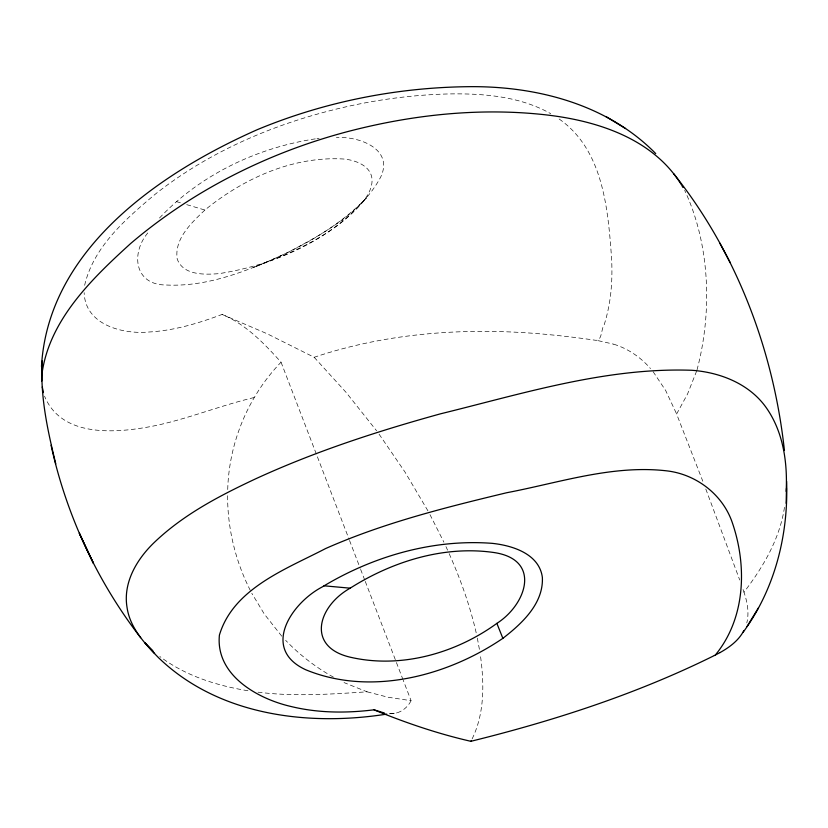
<?xml version="1.0" encoding="UTF-8"?>
<svg xmlns="http://www.w3.org/2000/svg" width="828" height="828" viewBox="0 0 828 828"><rect width="100%" height="100%" fill="white"/><g stroke="black" fill="none" stroke-linecap="round" stroke-linejoin="round"><path stroke-width="0.62" stroke-dasharray="4.14 3.1" d="M227.721 489.534C229.004 442.39 248.296 396.146 281.054 362.198C264.132 343.423 245.864 324.307 222.101 314.423C198.71 323.241 174.346 330.548 149.247 331.987C122.689 334.553 85.077 324.835 84.156 292.646M784.468 507.326C779.779 538.945 763.105 567.149 743.979 592.196C747.332 601.997 749.35 612.699 746.794 622.925M84.642 285.298C93.564 246.703 125.69 219.078 154.66 194.673C195.543 162.153 242.832 138.328 292.253 121.799C343.061 104.908 396.343 95.085 449.914 93.916C484.245 93.398 520.232 96.472 550.734 113.674M697 369.961C712.37 312.146 710.196 244.84 684.663 190.337M696.669 370.965L687.519 394.076L676.6 414.021L702.796 481.192M222.101 314.423L267.227 333.787L314.174 357.282C390.919 331.5 473.347 326.853 553.466 335.092C567.542 336.478 581.587 338.228 595.58 340.277C602.194 341.353 601.045 328.757 604.223 324.659C606.81 316.41 608.715 307.954 609.977 299.405C611.933 285.971 612.254 272.35 611.623 258.802C607.959 208.408 603.291 148.719 557.627 117.949M472.126 738.897C484.794 713.043 484.245 682.914 480.354 655.041M411.009 700.809C406.952 708.851 398.32 714.605 389.119 713.601M147.767 232.968C130.689 253.347 134.426 284.894 165.828 284.987C208.294 287.202 249.073 270.259 286.943 252.902C322.227 234.231 361.236 213.624 380.694 177.057C394.221 148.729 358.296 135.958 336.406 137.603M159.514 218.002C200.314 174.687 257.415 147.519 315.903 138.773M204.899 210.033C191.62 222.691 174.087 238.806 177.213 259.009C183.143 275.527 204.702 274.761 219.078 273.633C274.068 265.012 329.772 240.71 366.545 197.83C335.361 230.018 294.602 250.956 253.44 267.465C293.712 252.054 336.261 234.438 364.237 200.159C368.305 194.487 371.907 187.977 372.072 180.825C372.258 166.138 355.667 159.99 343.423 159.007C292.936 156.037 243.339 178.537 204.899 210.033L186.31 204.526M254.165 397.523C220.051 405.585 187.459 419.134 153.066 426.099C116.427 433.199 61.769 438.022 44.546 396.188M389.253 713.808L396.778 712.898M316.979 138.659L319.132 138.421M258.025 692.177C294.23 696.731 330.838 694.206 367.083 691.815L344.044 682.582M598.251 340.681L613.693 344.189M247.924 690.738C216.667 685.646 185.368 675.751 159.825 656.5M176.405 201.597L181.353 203.057M367.156 691.835L388.094 697.248L411.081 700.674L403.215 680.202M613.817 344.231C628.048 348.64 640.758 357.344 650.487 368.563M333.456 677.149C315.789 667.389 299.632 654.917 285.66 640.344M314.174 357.282L346.052 392.358L376.605 430.798M281.758 636.173L264.329 614.086L251.815 593.303M653.106 371.658L665.691 390.568L676.352 413.389M379.058 434.141L404.954 471.981L428.035 511.021M429.991 514.633L443.891 542.185M250.294 590.395C235.4 561.032 227.441 528.14 227.607 495.206M445.961 546.615L447.586 550.154M449.169 553.684C460.647 579.559 470.263 606.365 476.462 634.031M705.808 489.027L739.725 579.993M281.054 362.198L349.074 539.266M349.53 540.467L360.18 568.174M360.635 569.385L364.806 580.221M365.272 581.422L402.75 678.991M743.068 589.536L743.979 592.196M342.057 219.71L342.564 221.687M477.342 638.14L479.919 652.133"/><path stroke-width="1.24" d="M786.6 481.316C788.535 534.546 774.987 588.78 743.254 632.074M786.134 503.32L786.476 488.344M41.762 380.994L42.249 360.967C39.961 395.722 47.589 430.332 55.776 463.887M786.176 491.387C787.583 462.707 783.35 432.433 766.718 408.359C750.002 384.057 720.422 372.321 691.835 370.282C606.272 367.249 522.841 393.631 440.61 413.793C377.682 431.181 315.323 451.395 255.924 478.698C219.906 495.568 183.878 514.281 154.836 541.926C137.22 558.59 122.803 582.312 127.046 607.483C129.975 627.831 144.724 643.522 158.448 657.618C218.199 715.371 307.643 726.58 386.738 714.109M41.472 366.566C48.086 249.331 159.4 173.011 257.415 129.613C323.903 102.01 395.763 87.571 467.727 86.692C535.478 85.729 607.048 103.935 655.724 153.594M41.855 374.66C48.976 320.084 91.908 278.726 130.679 243.494C192.8 190.533 267.475 152.994 346.207 131.973C410.181 115.082 477.197 107.537 543.178 114.564C595.177 120.091 652.298 137.727 681.32 184.634M715.299 655.062C745.397 618.588 747.218 566.642 732.573 523.451C723.341 495.216 697.104 474.806 667.917 470.997C613.434 464.311 559.707 482.652 506.757 492.722C445.319 507.492 383.499 522.923 325.539 548.581C286.302 569.064 233.382 588.335 219.41 635.076C215.383 674.903 257.156 698.697 290.897 706.47C318.024 713.115 346.404 713.26 373.987 709.813C405.42 722.72 437.712 733.732 470.863 741.308L471.287 740.511M743.823 630.698C738.7 640.468 729.509 647.289 720.07 652.557M747.053 626.454L758.448 607.866M496.872 623.38C526.546 604.378 541.522 559.976 494.637 552.628C444.45 545.135 392.41 561.363 350.161 588.18C317.269 606.676 305.936 647.951 351.879 657.567C401.953 668.558 455.949 653.126 496.872 623.38L502.865 638.336C446.954 676.362 370.292 696.389 305.718 669.748C260.748 648.997 291.28 603.177 322.092 587.021C372.621 556.323 432.961 538.8 492.277 543.354C512.511 545.497 539.256 553.87 542.361 577.364C543.675 603.55 521.878 623.619 502.865 638.336M719.998 652.588L715.433 654.989M714.916 655.259L714.367 655.528M714.057 655.683C636.835 693.947 554.377 720.65 470.863 741.308M323.996 585.8L350.161 588.18M384.378 713.011L373.987 709.813M625.554 128.547L605.961 116.531M152.859 650.725L145.366 643.325M144.755 642.621L154.598 653.52M673.588 173.611C736.568 252.571 773.58 350.472 784.426 450.515M140.677 637.726C97.104 581.215 66.343 514.964 51.067 445.267M681.879 185.586L682.986 187.48M730.224 262.662L719.77 243.08M43.429 392.627L42.29 386.986M93.46 563.35L79.374 533.325L93.46 563.35"/></g></svg>
